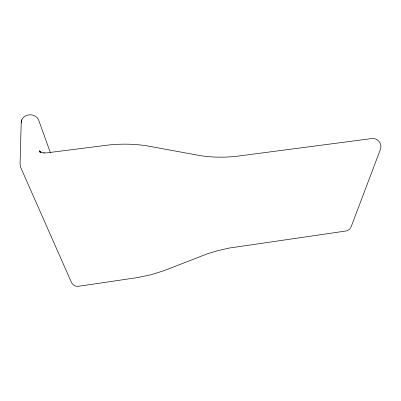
<?xml version="1.0" encoding="UTF-8"?>
<svg xmlns="http://www.w3.org/2000/svg" width="401" height="401" viewBox="0 0 401 401"><rect width="100%" height="100%" fill="white"/><g stroke="black" fill="none" stroke-linecap="round" stroke-linejoin="round"><path stroke-width="0.6" d="M50.3 152.455L38.867 120.706C36.01 111.854 21.323 113.282 21.203 122.947L20.05 163.999L20.636 167.317L71.283 282.063C72.375 284.956 75.573 286.8 78.621 286.274L137.583 277.577L151.087 274.72L163.819 270.74L207.653 253.693L218.224 250.575L229.141 248.069L345.702 231.046C348.279 230.715 350.484 228.796 351.306 226.354L380.579 148.926C382.379 143.593 377.406 137.759 371.872 138.556L236.55 156.3C224.485 157.603 212.219 157.493 200.219 155.628L146.876 145.839C134.335 143.884 121.523 143.683 108.907 144.977L46.722 152.871L43.614 152.951M21.875 119.814L21.203 122.947M44.436 153.007L41.91 152.53L39.739 151.538L40.526 152.074M40.922 152.34L39.413 151.032L40.25 152.355L39.343 150.791L39.789 151.959"/></g></svg>
